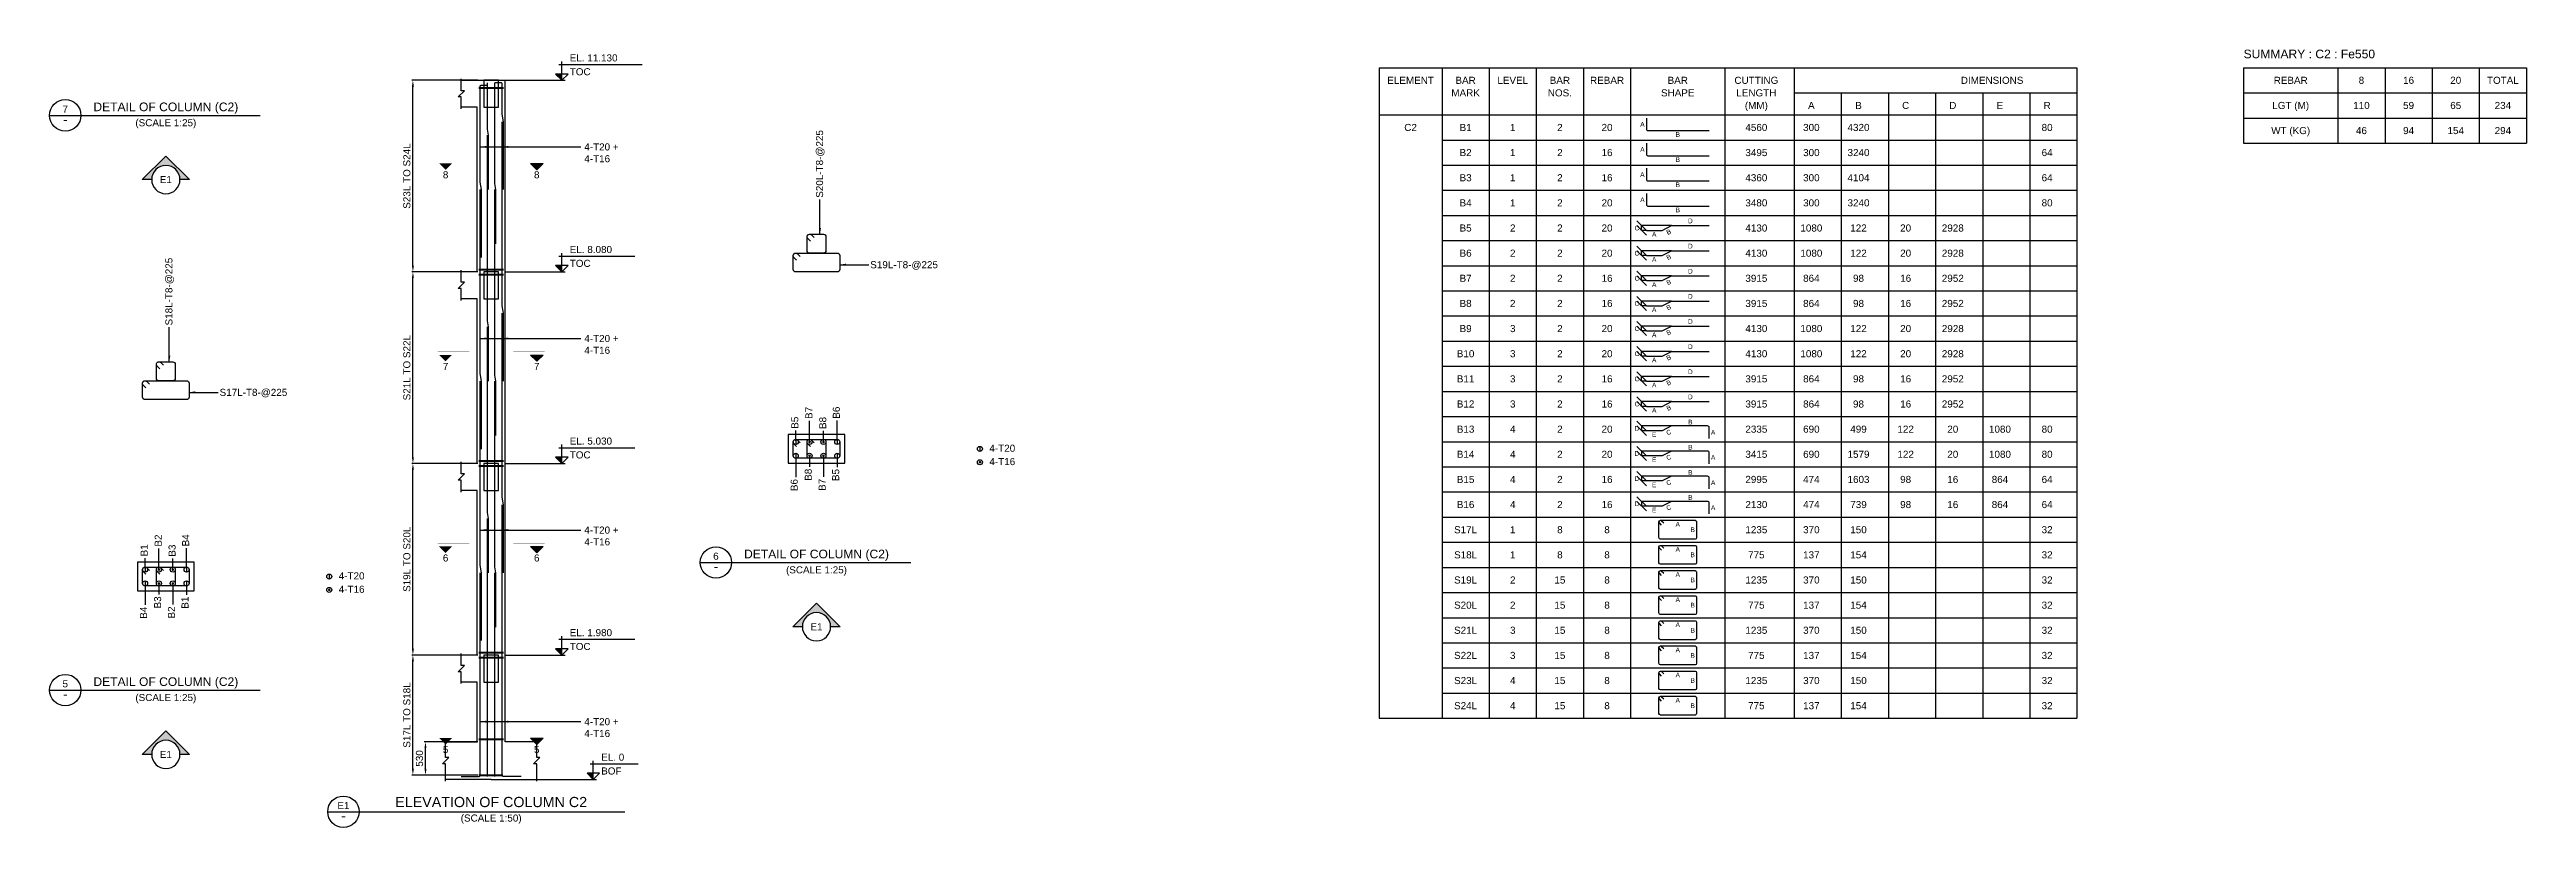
# Model space of a CAD drawing. Header units: inches. Extents: x -14050 to 64750, y -1525 to 593364.
# Drawn here: x -14050 to 64750, y 55557 to 80311 of the extents above; entities that cross this region are included whole.
import ezdxf
from ezdxf.enums import TextEntityAlignment as Align

# ---------------------------------------------------------------- set-up
doc = ezdxf.new("R2010")
doc.units = ezdxf.units.IN
doc.header["$MEASUREMENT"] = 0
doc.linetypes.add('SCHidden', pattern=[1000, 500, -500])
for name, color, linetype in [('colSectionMarkLayer', 5, 'Continuous'), ('Concrete Line', 2, 'Continuous'), ('Dim', 31, 'Continuous'), ('Hatch', 25, 'Continuous'), ('Labels', 4, 'Continuous'), ('Link', 225, 'Continuous'), ('Reinforcement', 130, 'Continuous'), ('Schedule Border', 60, 'Continuous'), ('Schedule Header', 4, 'Continuous'), ('Text', 31, 'Continuous'), ('Text_Scale', 31, 'Continuous')]:
    doc.layers.add(name, color=color, linetype=linetype)
doc.styles.add('SC-BBS1', font='SansSerif')
doc.styles.add('SC-COL2', font='sanss___.ttf')
doc.styles.get("Standard").update_dxf_attribs({"font": 'txt.shx'})
doc.dimstyles.new('ColumnSch', dxfattribs={"dimtxt": 225, "dimasz": 200, "dimexe": 38, "dimexo": 38, "dimgap": 80, "dimtad": 1, "dimtoh": 1, "dimdec": 0, "dimzin": 0, "dimdsep": 46, "dimtxsty": 'SC-BBS1', "dimcen": 0.09, "dimclrd": 8, "dimclre": 8, "dimclrt": 31, "dimadec": 0, "dimazin": 0, "dimtfac": 1, "dimtdec": 0, "dimtix": 1, "dimtofl": 0, "dimtmove": 0, "dimatfit": 3, "dimfxl": 1, "dimtolj": 1, "dimtzin": 0, "dimarcsym": 0})
doc.dimstyles.new('SCBBSDim', dxfattribs={"dimtxt": 225, "dimasz": 0.18, "dimexe": 0, "dimexo": 0, "dimgap": 0, "dimtad": 1, "dimtoh": 1, "dimdec": 0, "dimzin": 0, "dimdsep": 46, "dimtxsty": 'Standard', "dimtsz": 150, "dimcen": 0.09, "dimclrd": 8, "dimclre": 8, "dimclrt": 3, "dimadec": 0, "dimazin": 0, "dimtfac": 1, "dimtdec": 0, "dimtix": 1, "dimtofl": 0, "dimtmove": 0, "dimatfit": 3, "dimfxl": 1, "dimtolj": 1, "dimtzin": 0, "dimarcsym": 0})
doc.dimstyles.get("Standard").update_dxf_attribs({"dimtxt": 0.18, "dimasz": 200, "dimexe": 0.18, "dimexo": 0.0625, "dimgap": 0.09, "dimtad": 0, "dimtih": 1, "dimtoh": 1, "dimdec": 4, "dimzin": 0, "dimdsep": 46, "dimtxsty": 'Standard', "dimcen": 0.09, "dimadec": 0, "dimazin": 0, "dimtfac": 1, "dimtdec": 4, "dimtofl": 0, "dimtmove": 0, "dimatfit": 3, "dimfxl": 1, "dimtolj": 1, "dimtzin": 0, "dimarcsym": 0})

# ---------------------------------------------------------------- blocks, each defined once
blk = doc.blocks.new('*D11')
at = {"color": 8, "linetype": 'ByBlock', "lineweight": -2}
for p, q in [((-428, 61044), (-2528, 61044)), ((-2490, 57426), (-2490, 60844)), ((-428, 57226), (-2528, 57226))]:
    blk.add_line(p, q, dxfattribs=at)
at = {"color": 8}
for points in [[(-2490, 61044), (-2457, 60844), (-2523, 60844)], [(-2490, 57226), (-2523, 57426), (-2457, 57426)]]:
    blk.add_solid(points, dxfattribs=at)
at = {"layer": 'DEFPOINTS', "color": 31}
for p in [(-390, 61044), (-2490, 57226), (-390, 57226)]:
    blk.add_point(p, dxfattribs=at)
at = {"color": 31, "insert": (-2682, 59135), "char_height": 225, "attachment_point": 5, "rotation": 90, "style": 'SC-BBS1'}
blk.add_mtext('\\A1;S17L TO S18L', dxfattribs=at)
blk = doc.blocks.new('*D12')
at = {"color": 8, "linetype": 'ByBlock', "lineweight": -2}
for p, q in [((-428, 58282), (-2128, 58282)), ((-2090, 57426), (-2090, 58082)), ((-428, 57226), (-2128, 57226))]:
    blk.add_line(p, q, dxfattribs=at)
at = {"color": 8}
for points in [[(-2090, 58282), (-2057, 58082), (-2123, 58082)], [(-2090, 57226), (-2123, 57426), (-2057, 57426)]]:
    blk.add_solid(points, dxfattribs=at)
at = {"layer": 'DEFPOINTS', "color": 31}
for p in [(-390, 58282), (-2090, 57226), (-390, 57226)]:
    blk.add_point(p, dxfattribs=at)
at = {"color": 31, "insert": (-2282, 57754), "char_height": 225, "attachment_point": 5, "rotation": 90, "style": 'SC-BBS1'}
blk.add_mtext('\\A1;530', dxfattribs=at)
blk = doc.blocks.new('*D13')
at = {"color": 8, "linetype": 'ByBlock', "lineweight": -2}
for p, q in [((-428, 67140), (-2528, 67140)), ((-2490, 61244), (-2490, 66940)), ((-428, 61044), (-2528, 61044))]:
    blk.add_line(p, q, dxfattribs=at)
at = {"color": 8}
for points in [[(-2490, 67140), (-2457, 66940), (-2523, 66940)], [(-2490, 61044), (-2523, 61244), (-2457, 61244)]]:
    blk.add_solid(points, dxfattribs=at)
at = {"layer": 'DEFPOINTS', "color": 31}
for p in [(-390, 67140), (-2490, 61044), (-390, 61044)]:
    blk.add_point(p, dxfattribs=at)
at = {"color": 31, "insert": (-2682, 64092), "char_height": 225, "attachment_point": 5, "rotation": 90, "style": 'SC-BBS1'}
blk.add_mtext('\\A1;S19L TO S20L', dxfattribs=at)
blk = doc.blocks.new('*D14')
at = {"color": 8, "linetype": 'ByBlock', "lineweight": -2}
for p, q in [((-428, 73236), (-2528, 73236)), ((-2490, 67340), (-2490, 73036)), ((-428, 67140), (-2528, 67140))]:
    blk.add_line(p, q, dxfattribs=at)
at = {"color": 8}
for points in [[(-2490, 73236), (-2457, 73036), (-2523, 73036)], [(-2490, 67140), (-2523, 67340), (-2457, 67340)]]:
    blk.add_solid(points, dxfattribs=at)
at = {"layer": 'DEFPOINTS', "color": 31}
for p in [(-390, 73236), (-2490, 67140), (-390, 67140)]:
    blk.add_point(p, dxfattribs=at)
at = {"color": 31, "insert": (-2682, 70188), "char_height": 225, "attachment_point": 5, "rotation": 90, "style": 'SC-BBS1'}
blk.add_mtext('\\A1;S21L TO S22L', dxfattribs=at)
blk = doc.blocks.new('*D15')
at = {"color": 8, "linetype": 'ByBlock', "lineweight": -2}
for p, q in [((-428, 79332), (-2528, 79332)), ((-2490, 73436), (-2490, 79132)), ((-428, 73236), (-2528, 73236))]:
    blk.add_line(p, q, dxfattribs=at)
at = {"color": 8}
for points in [[(-2490, 79332), (-2457, 79132), (-2523, 79132)], [(-2490, 73236), (-2523, 73436), (-2457, 73436)]]:
    blk.add_solid(points, dxfattribs=at)
at = {"layer": 'DEFPOINTS', "color": 31}
for p in [(-390, 79332), (-2490, 73236), (-390, 73236)]:
    blk.add_point(p, dxfattribs=at)
at = {"color": 31, "insert": (-2682, 76284), "char_height": 225, "attachment_point": 5, "rotation": 90, "style": 'SC-BBS1'}
blk.add_mtext('\\A1;S23L TO S24L', dxfattribs=at)
blk = doc.blocks.new('*D16')
at = {"color": 8, "linetype": 'ByBlock', "lineweight": -2}
for p, q in [((36750, 74557), (36450, 74857)), ((36450, 74707), (36750, 74407)), ((37550, 74707), (36600, 74707)), ((36600, 74557), (36600, 74707)), ((36750, 74557), (36600, 74557))]:
    blk.add_line(p, q, dxfattribs=at)
at = {"layer": 'DEFPOINTS', "color": 31}
for p in [(36600, 74557), (36750, 74557), (37550, 74707)]:
    blk.add_point(p, dxfattribs=at)
blk = doc.blocks.new('*D17')
at = {"color": 8, "linetype": 'ByBlock', "lineweight": -2}
for p, q in [((36750, 73757), (36450, 74057)), ((36450, 73907), (36750, 73607)), ((37550, 73907), (36600, 73907)), ((36600, 73757), (36600, 73907)), ((36750, 73757), (36600, 73757))]:
    blk.add_line(p, q, dxfattribs=at)
at = {"layer": 'DEFPOINTS', "color": 31}
for p in [(36600, 73757), (36750, 73757), (37550, 73907)]:
    blk.add_point(p, dxfattribs=at)
blk = doc.blocks.new('*D18')
at = {"color": 8, "linetype": 'ByBlock', "lineweight": -2}
for p, q in [((36750, 72957), (36450, 73257)), ((36450, 73107), (36750, 72807)), ((37550, 73107), (36600, 73107)), ((36600, 72957), (36600, 73107)), ((36750, 72957), (36600, 72957))]:
    blk.add_line(p, q, dxfattribs=at)
at = {"layer": 'DEFPOINTS', "color": 31}
for p in [(36600, 72957), (36750, 72957), (37550, 73107)]:
    blk.add_point(p, dxfattribs=at)
blk = doc.blocks.new('*D19')
at = {"color": 8, "linetype": 'ByBlock', "lineweight": -2}
for p, q in [((36750, 72157), (36450, 72457)), ((36450, 72307), (36750, 72007)), ((37550, 72307), (36600, 72307)), ((36600, 72157), (36600, 72307)), ((36750, 72157), (36600, 72157))]:
    blk.add_line(p, q, dxfattribs=at)
at = {"layer": 'DEFPOINTS', "color": 31}
for p in [(36600, 72157), (36750, 72157), (37550, 72307)]:
    blk.add_point(p, dxfattribs=at)
blk = doc.blocks.new('*D20')
at = {"color": 8, "linetype": 'ByBlock', "lineweight": -2}
for p, q in [((36750, 71357), (36450, 71657)), ((36450, 71507), (36750, 71207)), ((37550, 71507), (36600, 71507)), ((36600, 71357), (36600, 71507)), ((36750, 71357), (36600, 71357))]:
    blk.add_line(p, q, dxfattribs=at)
at = {"layer": 'DEFPOINTS', "color": 31}
for p in [(36600, 71357), (36750, 71357), (37550, 71507)]:
    blk.add_point(p, dxfattribs=at)
blk = doc.blocks.new('*D21')
at = {"color": 8, "linetype": 'ByBlock', "lineweight": -2}
for p, q in [((36750, 70557), (36450, 70857)), ((36450, 70707), (36750, 70407)), ((37550, 70707), (36600, 70707)), ((36600, 70557), (36600, 70707)), ((36750, 70557), (36600, 70557))]:
    blk.add_line(p, q, dxfattribs=at)
at = {"layer": 'DEFPOINTS', "color": 31}
for p in [(36600, 70557), (36750, 70557), (37550, 70707)]:
    blk.add_point(p, dxfattribs=at)
blk = doc.blocks.new('*D22')
at = {"color": 8, "linetype": 'ByBlock', "lineweight": -2}
for p, q in [((36750, 69757), (36450, 70057)), ((36450, 69907), (36750, 69607)), ((37550, 69907), (36600, 69907)), ((36600, 69757), (36600, 69907)), ((36750, 69757), (36600, 69757))]:
    blk.add_line(p, q, dxfattribs=at)
at = {"layer": 'DEFPOINTS', "color": 31}
for p in [(36600, 69757), (36750, 69757), (37550, 69907)]:
    blk.add_point(p, dxfattribs=at)
blk = doc.blocks.new('*D23')
at = {"color": 8, "linetype": 'ByBlock', "lineweight": -2}
for p, q in [((36750, 68957), (36450, 69257)), ((36450, 69107), (36750, 68807)), ((37550, 69107), (36600, 69107)), ((36600, 68957), (36600, 69107)), ((36750, 68957), (36600, 68957))]:
    blk.add_line(p, q, dxfattribs=at)
at = {"layer": 'DEFPOINTS', "color": 31}
for p in [(36600, 68957), (36750, 68957), (37550, 69107)]:
    blk.add_point(p, dxfattribs=at)
blk = doc.blocks.new('*D24')
at = {"color": 8, "linetype": 'ByBlock', "lineweight": -2}
for p, q in [((36750, 68182), (36450, 68482)), ((36450, 68332), (36750, 68032)), ((37550, 68332), (36600, 68332)), ((36600, 68332), (36600, 68182)), ((37250, 68182), (36600, 68182))]:
    blk.add_line(p, q, dxfattribs=at)
at = {"layer": 'DEFPOINTS', "color": 31}
for p in [(36600, 68332), (37250, 68182), (37550, 68332)]:
    blk.add_point(p, dxfattribs=at)
blk = doc.blocks.new('*D25')
at = {"color": 8, "linetype": 'ByBlock', "lineweight": -2}
for p, q in [((36750, 67382), (36450, 67682)), ((36450, 67532), (36750, 67232)), ((37550, 67532), (36600, 67532)), ((36600, 67532), (36600, 67382)), ((37250, 67382), (36600, 67382))]:
    blk.add_line(p, q, dxfattribs=at)
at = {"layer": 'DEFPOINTS', "color": 31}
for p in [(36600, 67532), (37250, 67382), (37550, 67532)]:
    blk.add_point(p, dxfattribs=at)
blk = doc.blocks.new('*D26')
at = {"color": 8, "linetype": 'ByBlock', "lineweight": -2}
for p, q in [((36750, 66582), (36450, 66882)), ((36450, 66732), (36750, 66432)), ((37550, 66732), (36600, 66732)), ((36600, 66732), (36600, 66582)), ((37250, 66582), (36600, 66582))]:
    blk.add_line(p, q, dxfattribs=at)
at = {"layer": 'DEFPOINTS', "color": 31}
for p in [(36600, 66732), (37250, 66582), (37550, 66732)]:
    blk.add_point(p, dxfattribs=at)
blk = doc.blocks.new('*D27')
at = {"color": 8, "linetype": 'ByBlock', "lineweight": -2}
for p, q in [((36750, 65782), (36450, 66082)), ((36450, 65932), (36750, 65632)), ((37550, 65932), (36600, 65932)), ((36600, 65932), (36600, 65782)), ((37250, 65782), (36600, 65782))]:
    blk.add_line(p, q, dxfattribs=at)
at = {"layer": 'DEFPOINTS', "color": 31}
for p in [(36600, 65932), (37250, 65782), (37550, 65932)]:
    blk.add_point(p, dxfattribs=at)

msp = doc.modelspace()

# ---------------------------------------------------------------- hatches: boundary and pattern name
at = {"layer": 'Hatch'}
for points in [[(2250, 79332), (2250, 79532), (2050, 79532)], [(-1650, 76687), (-1450, 76487), (-1250, 76687), (-1650, 76687)], [(1650, 76687), (1450, 76487), (1250, 76687), (1650, 76687)], [(2250, 73236), (2250, 73436), (2050, 73436)], [(-1650, 70591), (-1450, 70391), (-1250, 70591), (-1650, 70591)], [(1650, 70591), (1450, 70391), (1250, 70591), (1650, 70591)], [(2250, 67140), (2250, 67340), (2050, 67340)], [(-1650, 64495), (-1450, 64295), (-1250, 64495), (-1650, 64495)], [(1650, 64495), (1450, 64295), (1250, 64495), (1650, 64495)], [(2250, 61044), (2250, 61244), (2050, 61244)], [(-1650, 58399), (-1450, 58199), (-1250, 58399), (-1650, 58399)], [(1650, 58399), (1450, 58199), (1250, 58399), (1650, 58399)], [(3250, 57082), (3250, 57282), (3050, 57282)]]:
    msp.add_hatch(color=256, dxfattribs=at).paths.add_polyline_path(points, flags=0)
h = msp.add_hatch(color=256, dxfattribs=at)
edge = h.paths.add_edge_path(flags=16)
edge.add_line((-10800, 76172), (-11100, 76172))
edge.add_line((-11100, 76172), (-10350, 76922))
edge.add_line((-10350, 76922), (-9600, 76172))
edge.add_line((-9600, 76172), (-9900, 76172))
edge.add_arc((-10350, 76172), 450, 0, 180)
h = msp.add_hatch(color=256, dxfattribs=at)
edge = h.paths.add_edge_path(flags=16)
edge.add_line((9900, 61944), (9600, 61944))
edge.add_line((9600, 61944), (10350, 62694))
edge.add_line((10350, 62694), (11100, 61944))
edge.add_line((11100, 61944), (10800, 61944))
edge.add_arc((10350, 61944), 450, 0, 180)
h = msp.add_hatch(color=256, dxfattribs=at)
edge = h.paths.add_edge_path(flags=16)
edge.add_line((-10800, 57882), (-11100, 57882))
edge.add_line((-11100, 57882), (-10350, 58632))
edge.add_line((-10350, 58632), (-9600, 57882))
edge.add_line((-9600, 57882), (-9900, 57882))
edge.add_arc((-10350, 57882), 450, 0, 180)

# ---------------------------------------------------------------- linework, layer by layer
at = {"lineweight": 50}
for p, q in [((-390, 79092), (390, 79092)), ((-390, 73316), (390, 73316)), ((-390, 73156), (390, 73156)), ((-390, 67220), (390, 67220)), ((-390, 67060), (390, 67060)), ((-390, 61124), (390, 61124)), ((-390, 60964), (390, 60964)), ((-390, 58362), (390, 58362)), ((-390, 57226), (370, 57226))]:
    msp.add_line(p, q, dxfattribs=at)
at = {"layer": 'colSectionMarkLayer'}
for p, q in [((2150, 79832), (4800, 79832)), ((2250, 79332), (2250, 79932)), ((450, 79332), (2350, 79332)), ((-14050, 78217), (-7350, 78217)), ((2150, 73736), (4575, 73736)), ((2250, 73236), (2250, 73836)), ((450, 73236), (2350, 73236)), ((450, 67140), (2350, 67140)), ((2150, 67640), (4575, 67640)), ((2250, 67140), (2250, 67740)), ((6650, 63989), (13350, 63989)), ((2150, 61544), (4575, 61544)), ((2250, 61044), (2250, 61644)), ((450, 61044), (2350, 61044)), ((-14050, 59927), (-7350, 59927)), ((3150, 57582), (4675, 57582)), ((3250, 57082), (3250, 57682)), ((1450, 57082), (3350, 57082)), ((-5200, 56057), (4250, 56057))]:
    msp.add_line(p, q, dxfattribs=at)
for points in [[(2250, 79332), (2450, 79532), (2050, 79532)], [(2250, 73236), (2450, 73436), (2050, 73436)], [(2250, 67140), (2450, 67340), (2050, 67340)], [(2250, 61044), (2450, 61244), (2050, 61244)], [(3250, 57082), (3450, 57282), (3050, 57282)]]:
    msp.add_lwpolyline(points, close=True, dxfattribs=at)
for points in [[(-10800, 76172), (-11100, 76172), (-10350, 76922), (-9600, 76172), (-9900, 76172, 1), (-10800, 76172, 1), (-9900, 76172)], [(9900, 61944), (9600, 61944), (10350, 62694), (11100, 61944), (10800, 61944, 1), (9900, 61944, 1), (10800, 61944)], [(-10800, 57882), (-11100, 57882), (-10350, 58632), (-9600, 57882), (-9900, 57882, 1), (-10800, 57882, 1), (-9900, 57882)]]:
    msp.add_lwpolyline(points, format="xyb", dxfattribs=at)
at = {"layer": 'colSectionMarkLayer', "const_width": 5}
for points in [[(-700, 76787), (-1700, 76787)], [(-1650, 76687), (-1450, 76487), (-1250, 76687), (-1650, 76687)], [(700, 76787), (1700, 76787)], [(-700, 70691), (-1700, 70691)], [(-1650, 70591), (-1450, 70391), (-1250, 70591), (-1650, 70591)], [(700, 70691), (1700, 70691)], [(-700, 64595), (-1700, 64595)], [(-1650, 64495), (-1450, 64295), (-1250, 64495), (-1650, 64495)], [(700, 64595), (1700, 64595)], [(-700, 58499), (-1700, 58499)], [(-1650, 58399), (-1450, 58199), (-1250, 58399), (-1650, 58399)], [(700, 58499), (1700, 58499)]]:
    msp.add_lwpolyline(points, dxfattribs=at)
at = {"layer": 'colSectionMarkLayer'}
for points in [[(1650, 76687), (1450, 76487), (1250, 76687), (1650, 76687)], [(1650, 70591), (1450, 70391), (1250, 70591), (1650, 70591)], [(1650, 64495), (1450, 64295), (1250, 64495), (1650, 64495)], [(1650, 58399), (1450, 58199), (1250, 58399), (1650, 58399)]]:
    msp.add_lwpolyline(points, dxfattribs=at)
for centre in [(-13550, 78217), (7150, 63989), (-13550, 59927), (-4700, 56057)]:
    msp.add_circle(centre, 500, dxfattribs=at)
at = {"layer": 'Concrete Line'}
for p, q in [((-950, 79332), (450, 79332)), ((450, 73236), (450, 79332)), ((-450, 78472), (-950, 78472)), ((-450, 73236), (-450, 78472)), ((-450, 73236), (-950, 73236)), ((-450, 73236), (-450, 73236)), ((-450, 73236), (-450, 73236)), ((450, 67140), (450, 73236)), ((450, 73236), (450, 73236)), ((450, 73236), (450, 73236)), ((-450, 72376), (-950, 72376)), ((-450, 67140), (-450, 72376)), ((-450, 67140), (-950, 67140)), ((-450, 67140), (-450, 67140)), ((-450, 67140), (-450, 67140)), ((450, 61044), (450, 67140)), ((450, 67140), (450, 67140)), ((450, 67140), (450, 67140)), ((-450, 66280), (-950, 66280)), ((-450, 61044), (-450, 66280)), ((-450, 61044), (-950, 61044)), ((-450, 61044), (-450, 61044)), ((-450, 61044), (-450, 61044)), ((450, 58282), (450, 61044)), ((450, 61044), (450, 61044)), ((450, 61044), (450, 61044)), ((-450, 60184), (-950, 60184)), ((-450, 58282), (-450, 60184)), ((-1450, 58282), (-450, 58282)), ((1450, 58282), (450, 58282)), ((1450, 58282), (450, 58282)), ((0, 57082), (-1450, 57082)), ((0, 57082), (1450, 57082))]:
    msp.add_line(p, q, dxfattribs=at)
for points in [[(-950, 78422), (-950, 78802), (-1050, 78802), (-850, 79002), (-950, 79002), (-950, 79382)], [(-950, 72326), (-950, 72706), (-1050, 72706), (-850, 72906), (-950, 72906), (-950, 73286)], [(-950, 66230), (-950, 66610), (-1050, 66610), (-850, 66810), (-950, 66810), (-950, 67190)], [(-950, 60134), (-950, 60514), (-1050, 60514), (-850, 60714), (-950, 60714), (-950, 61094)], [(-1450, 57032), (-1450, 57582), (-1550, 57582), (-1350, 57782), (-1450, 57782), (-1450, 58332)], [(1450, 57032), (1450, 57582), (1350, 57582), (1550, 57782), (1450, 57782), (1450, 58332)]]:
    msp.add_lwpolyline(points, dxfattribs=at)
for points in [[(-230, 79332), (-230, 78472), (230, 78472), (230, 79332)], [(-230, 73236), (-230, 72376), (230, 72376), (230, 73236)], [(9450, 67144), (11250, 67144), (11250, 67144), (11250, 68064), (11250, 68064), (9450, 68064), (9450, 68064), (9450, 67144)], [(-230, 67140), (-230, 66280), (230, 66280), (230, 67140)], [(-11250, 63082), (-9450, 63082), (-9450, 63082), (-9450, 64002), (-9450, 64002), (-11250, 64002), (-11250, 64002), (-11250, 63082)], [(-230, 61044), (-230, 60184), (230, 60184), (230, 61044)]]:
    msp.add_lwpolyline(points, close=True, dxfattribs=at)
at = {"layer": 'Concrete Line', "linetype": 'SCHidden', "ltscale": 0.3}
for points in [[(-230, 79332), (-230, 78472), (230, 78472), (230, 79332)], [(-230, 73236), (-230, 72376), (230, 72376), (230, 73236)], [(-230, 67140), (-230, 66280), (230, 66280), (230, 67140)], [(-230, 61044), (-230, 60184), (230, 60184), (230, 61044)]]:
    msp.add_lwpolyline(points, close=True, dxfattribs=at)
at = {"layer": 'Dim', "color": 8}
for p, q in [((9690, 67864), (9690, 68184)), ((10130, 67856), (10130, 68496)), ((10570, 67856), (10570, 68176)), ((11010, 67864), (11010, 68504)), ((9690, 67344), (9690, 66704)), ((10130, 67352), (10130, 67032)), ((10570, 67352), (10570, 66712)), ((11010, 67344), (11010, 67024)), ((-11010, 63802), (-11010, 64122)), ((-10570, 63794), (-10570, 64434)), ((-10130, 63794), (-10130, 64114)), ((-9690, 63802), (-9690, 64442)), ((-11010, 63282), (-11010, 62642)), ((-10570, 63290), (-10570, 62970)), ((-10130, 63290), (-10130, 62650)), ((-9690, 63282), (-9690, 62962))]:
    msp.add_line(p, q, dxfattribs=at)
at = {"layer": 'Link'}
for points in [[(10158.3, 74212.6), (10073.4, 74297.4, -0.668178), (10130, 74434), (10570, 74434, -0.4142136), (10650, 74354), (10650, 73914, -0.4142136), (10570, 73834), (10130, 73834, -0.4142136), (10050, 73914), (10050, 74354, -0.6681793), (10186.6, 74410.6), (10271.4, 74325.7)], [(9718.3, 73612.6), (9633.4, 73697.4, -0.668178), (9690, 73834), (11010, 73834, -0.4142136), (11090, 73754), (11090, 73314, -0.4142136), (11010, 73234), (9690, 73234, -0.4142136), (9610, 73314), (9610, 73754, -0.6681793), (9746.6, 73810.6), (9831.4, 73725.7)], [(-10541.7, 70150.6), (-10626.6, 70235.4, -0.668178), (-10570, 70372), (-10130, 70372, -0.4142136), (-10050, 70292), (-10050, 69852, -0.4142136), (-10130, 69772), (-10570, 69772, -0.4142136), (-10650, 69852), (-10650, 70292, -0.6681793), (-10513.4, 70348.6), (-10428.6, 70263.7)], [(-10981.7, 69550.6), (-11066.6, 69635.4, -0.668178), (-11010, 69772), (-9690, 69772, -0.4142136), (-9610, 69692), (-9610, 69252, -0.4142136), (-9690, 69172), (-11010, 69172, -0.4142136), (-11090, 69252), (-11090, 69692, -0.6681793), (-10953.4, 69748.6), (-10868.6, 69663.7)], [(9718.3, 67682.6), (9633.4, 67767.4, -0.668178), (9690, 67904), (11010, 67904, -0.4142136), (11090, 67824), (11090, 67384, -0.4142136), (11010, 67304), (9690, 67304, -0.4142136), (9610, 67384), (9610, 67824, -0.6681793), (9746.6, 67880.6), (9831.4, 67795.7)], [(10158.3, 67682.6), (10073.4, 67767.4, -0.668178), (10130, 67904), (10570, 67904, -0.4142136), (10650, 67824), (10650, 67384, -0.4142136), (10570, 67304), (10130, 67304, -0.4142136), (10050, 67384), (10050, 67824, -0.6681793), (10186.6, 67880.6), (10271.4, 67795.7)], [(-10981.7, 63620.6), (-11066.6, 63705.4, -0.668178), (-11010, 63842), (-9690, 63842, -0.4142136), (-9610, 63762), (-9610, 63322, -0.4142136), (-9690, 63242), (-11010, 63242, -0.4142136), (-11090, 63322), (-11090, 63762, -0.6681793), (-10953.4, 63818.6), (-10868.6, 63733.7)], [(-10541.7, 63620.6), (-10626.6, 63705.4, -0.668178), (-10570, 63842), (-10130, 63842, -0.4142136), (-10050, 63762), (-10050, 63322, -0.4142136), (-10130, 63242), (-10570, 63242, -0.4142136), (-10650, 63322), (-10650, 63762, -0.6681793), (-10513.4, 63818.6), (-10428.6, 63733.7)]]:
    msp.add_lwpolyline(points, format="xyb", dxfattribs=at)
at = {"layer": 'Reinforcement'}
for points in [[(-310, 73694), (-310, 75854), (-350, 76094), (-350, 79142, -0.4142136), (-320, 79172), (-120, 79172)], [(390, 75854), (390, 78014), (350, 78254), (350, 79222, 0.4142136), (320, 79252), (120, 79252)], [(36750, 78132), (36750, 77782, 0.5), (36800, 77732), (38750, 77732)], [(36750, 77332), (36750, 76982, 0.5), (36800, 76932), (38750, 76932)], [(36750, 76532), (36750, 76182, 0.5), (36800, 76132), (38750, 76132)], [(36750, 75732), (36750, 75382, 0.5), (36800, 75332), (38750, 75332)], [(38750, 67932), (38750, 68282, 0.5), (38700, 68332), (37550, 68332), (37250, 68182), (36750, 68182)], [(38750, 67132), (38750, 67482, 0.5), (38700, 67532), (37550, 67532), (37250, 67382), (36750, 67382)], [(38750, 66332), (38750, 66682, 0.5), (38700, 66732), (37550, 66732), (37250, 66582), (36750, 66582)], [(950, 57182), (380, 57182, -0.4142136), (350, 57212), (350, 65822)], [(38750, 65532), (38750, 65882, 0.5), (38700, 65932), (37550, 65932), (37250, 65782), (36750, 65782)], [(37235.4, 65175.9), (37164.6, 65246.6, -0.1989124), (37150, 65282, -0.4142046), (37200, 65332, -0.1989044), (37235.4, 65317.4), (37306.1, 65246.6)], [(37235.4, 64375.9), (37164.6, 64446.6, -0.1989124), (37150, 64482, -0.4142046), (37200, 64532, -0.1989044), (37235.4, 64517.4), (37306.1, 64446.6)], [(-950, 57182), (-380, 57182, 0.4142136), (-350, 57212), (-350, 63662)], [(37235.4, 63575.9), (37164.6, 63646.6, -0.1989124), (37150, 63682, -0.4142046), (37200, 63732, -0.1989044), (37235.4, 63717.4), (37306.1, 63646.6)], [(37235.4, 62775.9), (37164.6, 62846.6, -0.1989124), (37150, 62882, -0.4142046), (37200, 62932, -0.1989044), (37235.4, 62917.4), (37306.1, 62846.6)], [(37235.4, 61975.9), (37164.6, 62046.6, -0.1989124), (37150, 62082, -0.4142046), (37200, 62132, -0.1989044), (37235.4, 62117.4), (37306.1, 62046.6)], [(37235.4, 61175.9), (37164.6, 61246.6, -0.1989124), (37150, 61282, -0.4142046), (37200, 61332, -0.1989044), (37235.4, 61317.4), (37306.1, 61246.6)], [(37235.4, 60375.9), (37164.6, 60446.6, -0.1989124), (37150, 60482, -0.4142046), (37200, 60532, -0.1989044), (37235.4, 60517.4), (37306.1, 60446.6)], [(37235.4, 59575.9), (37164.6, 59646.6, -0.1989124), (37150, 59682, -0.4142046), (37200, 59732, -0.1989044), (37235.4, 59717.4), (37306.1, 59646.6)]]:
    msp.add_lwpolyline(points, format="xyb", dxfattribs=at)
for points in [[(-84.7, 75854), (-84.7, 77582), (-116.7, 77774), (-116.7, 79252), (-116.7, 79252), (-116.7, 79252)], [(148.7, 74126), (148.7, 75854), (116.7, 76046), (116.7, 79252), (116.7, 79252), (116.7, 79252)], [(390, 69758), (390, 71918), (350, 72158), (350, 78014)], [(-84.7, 69758), (-84.7, 71486), (-116.7, 71678), (-116.7, 77582)], [(-310, 67598), (-310, 69758), (-350, 69998), (-350, 75854)], [(148.7, 68030), (148.7, 69758), (116.7, 69950), (116.7, 75854)], [(36750, 74557), (37250, 74557), (37550, 74707), (38750, 74707)], [(36750, 73757), (37250, 73757), (37550, 73907), (38750, 73907)], [(36750, 72957), (37250, 72957), (37550, 73107), (38750, 73107)], [(390, 63662), (390, 65822), (350, 66062), (350, 71918)], [(36750, 72157), (37250, 72157), (37550, 72307), (38750, 72307)], [(-84.7, 63662), (-84.7, 65390), (-116.7, 65582), (-116.7, 71486)], [(36750, 71357), (37250, 71357), (37550, 71507), (38750, 71507)], [(36750, 70557), (37250, 70557), (37550, 70707), (38750, 70707)], [(-310, 61502), (-310, 63662), (-350, 63902), (-350, 69758)], [(148.7, 61934), (148.7, 63662), (116.7, 63854), (116.7, 69758)], [(36750, 69757), (37250, 69757), (37550, 69907), (38750, 69907)], [(36750, 68957), (37250, 68957), (37550, 69107), (38750, 69107)], [(-116.7, 57182), (-116.7, 57182), (-116.7, 57182), (-116.7, 65390)], [(116.7, 57182), (116.7, 57182), (116.7, 57182), (116.7, 63662)]]:
    msp.add_lwpolyline(points, dxfattribs=at)
at = {"layer": 'Reinforcement', "color": 130}
for points in [[(9690, 67904), (9690, 67744)], [(11010, 67904), (11010, 67744)], [(9690, 67464), (9690, 67304)], [(11010, 67464), (11010, 67304)], [(15550, 67684), (15550, 67524)], [(-11010, 63842), (-11010, 63682)], [(-9690, 63842), (-9690, 63682)], [(-11010, 63402), (-11010, 63242)], [(-9690, 63402), (-9690, 63242)], [(-5150, 63622), (-5150, 63462)]]:
    msp.add_lwpolyline(points, dxfattribs=at)
at = {"layer": 'Reinforcement', "color": 130, "const_width": 40}
for points in [[(10110, 67824, 1), (10150, 67824, 1)], [(10550, 67824, 1), (10590, 67824, 1)], [(10110, 67384, 1), (10150, 67384, 1)], [(10550, 67384, 1), (10590, 67384, 1)], [(15530, 67179, 1), (15570, 67179, 1)], [(-10590, 63762, 1), (-10550, 63762, 1)], [(-10590, 63322, 1), (-10550, 63322, 1)], [(-10150, 63762, 1), (-10110, 63762, 1)], [(-10150, 63322, 1), (-10110, 63322, 1)], [(-5170, 63117, 1), (-5130, 63117, 1)]]:
    msp.add_lwpolyline(points, format="xyb", close=True, dxfattribs=at)
at = {"layer": 'Reinforcement'}
for points in [[(37150, 65282, -0.4142046), (37200, 65332), (38300, 65332, -0.4142046), (38350, 65282), (38350, 64782, -0.4142046), (38300, 64732), (37200, 64732, -0.4142046), (37150, 64782)], [(37150, 64482, -0.4142046), (37200, 64532), (38300, 64532, -0.4142046), (38350, 64482), (38350, 63982, -0.4142046), (38300, 63932), (37200, 63932, -0.4142046), (37150, 63982)], [(37150, 63682, -0.4142046), (37200, 63732), (38300, 63732, -0.4142046), (38350, 63682), (38350, 63182, -0.4142046), (38300, 63132), (37200, 63132, -0.4142046), (37150, 63182)], [(37150, 62882, -0.4142046), (37200, 62932), (38300, 62932, -0.4142046), (38350, 62882), (38350, 62382, -0.4142046), (38300, 62332), (37200, 62332, -0.4142046), (37150, 62382)], [(37150, 62082, -0.4142046), (37200, 62132), (38300, 62132, -0.4142046), (38350, 62082), (38350, 61582, -0.4142046), (38300, 61532), (37200, 61532, -0.4142046), (37150, 61582)], [(37150, 61282, -0.4142046), (37200, 61332), (38300, 61332, -0.4142046), (38350, 61282), (38350, 60782, -0.4142046), (38300, 60732), (37200, 60732, -0.4142046), (37150, 60782)], [(37150, 60482, -0.4142046), (37200, 60532), (38300, 60532, -0.4142046), (38350, 60482), (38350, 59982, -0.4142046), (38300, 59932), (37200, 59932, -0.4142046), (37150, 59982)], [(37150, 59682, -0.4142046), (37200, 59732), (38300, 59732, -0.4142046), (38350, 59682), (38350, 59182, -0.4142046), (38300, 59132), (37200, 59132, -0.4142046), (37150, 59182)]]:
    msp.add_lwpolyline(points, format="xyb", close=True, dxfattribs=at)
at = {"layer": 'Reinforcement', "color": 130}
for centre in [(9690, 67824), (10130, 67824), (10570, 67824), (11010, 67824), (9690, 67384), (10130, 67384), (10570, 67384), (11010, 67384), (15550, 67604), (15550, 67179), (-11010, 63762), (-10570, 63762), (-10130, 63762), (-9690, 63762), (-11010, 63322), (-10570, 63322), (-10130, 63322), (-9690, 63322), (-5150, 63542), (-5150, 63117)]:
    msp.add_circle(centre, 80, dxfattribs=at)
at = {"layer": 'Schedule Border'}
for p, q in [((28250, 79732), (50450, 79732)), ((28250, 79732), (28250, 59032)), ((30250, 79732), (30250, 59032)), ((31750, 79732), (31750, 59032)), ((33250, 79732), (33250, 59032)), ((34750, 79732), (34750, 59032)), ((36250, 79732), (36250, 59032)), ((39250, 79732), (39250, 59032)), ((41450, 79732), (41450, 59032)), ((50450, 79732), (50450, 59032)), ((55750, 79732), (64750, 79732)), ((55750, 79732), (55750, 77332)), ((58750, 79732), (58750, 77332)), ((60250, 79732), (60250, 77332)), ((61750, 79732), (61750, 77332)), ((63250, 79732), (63250, 77332)), ((64750, 79732), (64750, 77332)), ((41450, 78932), (50450, 78932)), ((42950, 78932), (42950, 59032)), ((44450, 78932), (44450, 59032)), ((45950, 78932), (45950, 59032)), ((47450, 78932), (47450, 59032)), ((48950, 78932), (48950, 59032)), ((55750, 78932), (64750, 78932)), ((28250, 78232), (50450, 78232)), ((55750, 78132), (64750, 78132)), ((30250, 77432), (50450, 77432)), ((55750, 77332), (64750, 77332)), ((30250, 76632), (50450, 76632)), ((30250, 75832), (50450, 75832)), ((30250, 75032), (50450, 75032)), ((30250, 74232), (50450, 74232)), ((30250, 73432), (50450, 73432)), ((30250, 72632), (50450, 72632)), ((30250, 71832), (50450, 71832)), ((30250, 71032), (50450, 71032)), ((30250, 70232), (50450, 70232)), ((30250, 69432), (50450, 69432)), ((30250, 68632), (50450, 68632)), ((30250, 67832), (50450, 67832)), ((30250, 67032), (50450, 67032)), ((30250, 66232), (50450, 66232)), ((30250, 65432), (50450, 65432)), ((30250, 64632), (50450, 64632)), ((30250, 63832), (50450, 63832)), ((30250, 63032), (50450, 63032)), ((30250, 62232), (50450, 62232)), ((30250, 61432), (50450, 61432)), ((30250, 60632), (50450, 60632)), ((30250, 59832), (50450, 59832)), ((28250, 59032), (50450, 59032)), ((30250, 59032), (50450, 59032))]:
    msp.add_line(p, q, dxfattribs=at)

# ---------------------------------------------------------------- texts
at = {"layer": 'colSectionMarkLayer', "style": 'SC-BBS1'}
for s, p in [('8', (-1450, 76437)), ('8', (1450, 76437)), ('7', (-1450, 70341)), ('7', (1450, 70341)), ('6', (-1450, 64245)), ('6', (1450, 64245)), ('5', (-1450, 58149)), ('5', (1450, 58149))]:
    msp.add_text(s, height=225, dxfattribs=at).set_placement(p, align=Align.TOP_CENTER)
at = {"layer": 'Dim', "style": 'SC-BBS1'}
for s, p in [('A', (36625, 77932)), ('B', (37750, 77607)), ('A', (36625, 77132)), ('B', (37750, 76807)), ('A', (36625, 76332)), ('B', (37750, 76007)), ('A', (36625, 75532)), ('B', (37750, 75207)), ('D', (38150, 74857)), ('C', (36450, 74632)), ('A', (37000, 74432)), ('D', (38150, 74057)), ('C', (36450, 73832)), ('A', (37000, 73632)), ('D', (38150, 73257)), ('C', (36450, 73032)), ('A', (37000, 72832)), ('D', (38150, 72457)), ('C', (36450, 72232)), ('A', (37000, 72032)), ('D', (38150, 71657)), ('C', (36450, 71432)), ('A', (37000, 71232)), ('D', (38150, 70857)), ('C', (36450, 70632)), ('A', (37000, 70432)), ('D', (38150, 70057)), ('C', (36450, 69832)), ('A', (37000, 69632)), ('C', (36450, 69032)), ('A', (37000, 68832)), ('D', (38150, 69257)), ('D', (36450, 68257)), ('E', (37000, 68057)), ('B', (38150, 68457)), ('A', (38875, 68132)), ('D', (36450, 67457)), ('E', (37000, 67257)), ('B', (38150, 67657)), ('A', (38875, 67332)), ('D', (36450, 66657)), ('E', (37000, 66457)), ('B', (38150, 66857)), ('A', (38875, 66532)), ('D', (36450, 65857)), ('E', (37000, 65657)), ('B', (38150, 66057)), ('A', (38875, 65732)), ('A', (37750, 65207)), ('B', (38225, 65032)), ('A', (37750, 64407)), ('B', (38225, 64232)), ('A', (37750, 63607)), ('B', (38225, 63432)), ('A', (37750, 62807)), ('B', (38225, 62632)), ('A', (37750, 62007)), ('B', (38225, 61832)), ('A', (37750, 61207)), ('B', (38225, 61032)), ('A', (37750, 60407)), ('B', (38225, 60232)), ('A', (37750, 59607)), ('B', (38225, 59432))]:
    msp.add_text(s, height=150, dxfattribs=at).set_placement(p, align=Align.MIDDLE_CENTER)
for s, p in [('B', (37462.5, 74507)), ('B', (37462.5, 73707)), ('B', (37462.5, 72907)), ('B', (37462.5, 72107)), ('B', (37462.5, 71307)), ('B', (37462.5, 70507)), ('B', (37462.5, 69707)), ('B', (37462.5, 68907)), ('C', (37462.5, 68132)), ('C', (37462.5, 67332)), ('C', (37462.5, 66532)), ('C', (37462.5, 65732))]:
    msp.add_text(s, height=150, rotation=26.565051, dxfattribs=at).set_placement(p, align=Align.MIDDLE_CENTER)
at = {"layer": 'Dim', "style": 'SC-COL2'}
for s, p in [('B5', (9660, 68244)), ('B7', (10108, 68556)), ('B8', (10548, 68236)), ('B6', (10980, 68564)), ('B2', (-10592, 64494)), ('B4', (-9720, 64502)), ('B1', (-11040, 64182)), ('B3', (-10152, 64174))]:
    msp.add_text(s, height=225, rotation=90, dxfattribs=at).set_placement(p, align=Align.MIDDLE_LEFT)
for s, p in [('B6', (9640, 66644)), ('B8', (10088, 66972)), ('B7', (10528, 66652)), ('B5', (10960, 66964)), ('B4', (-11060, 62582)), ('B3', (-10612, 62910)), ('B2', (-10172, 62590)), ('B1', (-9740, 62902))]:
    msp.add_text(s, height=225, rotation=90, dxfattribs=at).set_placement(p, align=Align.MIDDLE_RIGHT)
at = {"layer": 'Labels', "style": 'SC-BBS1'}
for s, height, p in [('7', 225, (-13550, 78237)), ('DETAIL OF COLUMN (C2)', 275, (-10350, 78267)), ('6', 225, (7150, 64009)), ('DETAIL OF COLUMN (C2)', 275, (10350, 64039)), ('5', 225, (-13550, 59947)), ('DETAIL OF COLUMN (C2)', 275, (-10350, 59977)), ('E1', 225, (-4700, 56077)), ('ELEVATION OF COLUMN C2', 325, (0, 56107))]:
    msp.add_text(s, height=height, dxfattribs=at).set_placement(p, align=Align.BOTTOM_CENTER)
for s, height, p in [('-', 325, (-13550, 78092)), ('E1', 225, (-10350, 76172)), ('-', 325, (7150, 63864)), ('E1', 225, (10350, 61944)), ('-', 325, (-13550, 59802)), ('E1', 225, (-10350, 57882)), ('-', 325, (-4700, 55932))]:
    msp.add_text(s, height=height, dxfattribs=at).set_placement(p, align=Align.MIDDLE_CENTER)
at = {"layer": 'Schedule Header', "style": 'SC-BBS1'}
msp.add_text('SUMMARY : C2 : Fe550', height=275, dxfattribs=at).set_placement((55750, 80032))
for s, p in [('ELEMENT', (29250, 79332)), ('MARK', (31000, 78932)), ('BAR', (31000, 79332)), ('LEVEL', (32500, 79332)), ('NOS.', (34000, 78932)), ('BAR', (34000, 79332)), ('REBAR', (35500, 79332)), ('SHAPE', (37750, 78932)), ('BAR', (37750, 79332)), ('CUTTING', (40250, 79332)), ('LENGTH', (40250, 78932)), ('DIMENSIONS', (47750, 79332)), ('REBAR', (57250, 79332)), ('8', (59500, 79332)), ('16', (61000, 79332)), ('20', (62500, 79332)), ('TOTAL', (64000, 79332)), ('(MM)', (40250, 78532)), ('A', (42000, 78532)), ('B', (43500, 78532)), ('C', (45000, 78532)), ('D', (46500, 78532)), ('E', (48000, 78532)), ('R', (49500, 78532)), ('LGT (M)', (57250, 78532)), ('WT (KG)', (57250, 77732))]:
    msp.add_text(s, height=225, dxfattribs=at).set_placement(p, align=Align.MIDDLE_CENTER)
at = {"layer": 'Text', "style": 'SC-BBS1'}
for s, p in [('TOC', (2500, 79492)), ('EL. 11.130', (2500, 79932)), ('TOC', (2500, 73396)), ('EL. 8.080', (2500, 73836)), ('EL. 5.030', (2500, 67740)), ('TOC', (2500, 67300)), ('EL. 1.980', (2500, 61644)), ('TOC', (2500, 61204)), ('EL. 0', (3500, 57682)), ('BOF', (3500, 57242))]:
    msp.add_text(s, height=225, dxfattribs=at).set_placement(p)
for p in [(-10350, 77802), (10350, 63574), (-10350, 59512)]:
    msp.add_text('(SCALE 1:25)', height=225, dxfattribs=at).set_placement(p, align=Align.BOTTOM_CENTER)
for s, p in [('110', (59500, 78532)), ('59', (61000, 78532)), ('65', (62500, 78532)), ('234', (64000, 78532)), ('C2', (29250, 77832)), ('B1', (31000, 77832)), ('1', (32500, 77832)), ('2', (34000, 77832)), ('20', (35500, 77832)), ('4560', (40250, 77832)), ('300', (42000, 77832)), ('4320', (43500, 77832)), ('80', (49500, 77832)), ('46', (59500, 77732)), ('94', (61000, 77732)), ('154', (62500, 77732)), ('294', (64000, 77732)), ('B2', (31000, 77032)), ('1', (32500, 77032)), ('2', (34000, 77032)), ('16', (35500, 77032)), ('3495', (40250, 77032)), ('300', (42000, 77032)), ('3240', (43500, 77032)), ('64', (49500, 77032)), ('B3', (31000, 76232)), ('1', (32500, 76232)), ('2', (34000, 76232)), ('16', (35500, 76232)), ('4360', (40250, 76232)), ('300', (42000, 76232)), ('4104', (43500, 76232)), ('64', (49500, 76232)), ('B4', (31000, 75432)), ('1', (32500, 75432)), ('2', (34000, 75432)), ('20', (35500, 75432)), ('3480', (40250, 75432)), ('300', (42000, 75432)), ('3240', (43500, 75432)), ('80', (49500, 75432)), ('B5', (31000, 74632)), ('2', (32500, 74632)), ('2', (34000, 74632)), ('20', (35500, 74632)), ('4130', (40250, 74632)), ('1080', (42000, 74632)), ('122', (43500, 74632)), ('20', (45000, 74632)), ('2928', (46500, 74632)), ('B6', (31000, 73832)), ('2', (32500, 73832)), ('2', (34000, 73832)), ('20', (35500, 73832)), ('4130', (40250, 73832)), ('1080', (42000, 73832)), ('122', (43500, 73832)), ('20', (45000, 73832)), ('2928', (46500, 73832)), ('B7', (31000, 73032)), ('2', (32500, 73032)), ('2', (34000, 73032)), ('16', (35500, 73032)), ('3915', (40250, 73032)), ('864', (42000, 73032)), ('98', (43500, 73032)), ('16', (45000, 73032)), ('2952', (46500, 73032)), ('B8', (31000, 72232)), ('2', (32500, 72232)), ('2', (34000, 72232)), ('16', (35500, 72232)), ('3915', (40250, 72232)), ('864', (42000, 72232)), ('98', (43500, 72232)), ('16', (45000, 72232)), ('2952', (46500, 72232)), ('B9', (31000, 71432)), ('3', (32500, 71432)), ('2', (34000, 71432)), ('20', (35500, 71432)), ('4130', (40250, 71432)), ('1080', (42000, 71432)), ('122', (43500, 71432)), ('20', (45000, 71432)), ('2928', (46500, 71432)), ('B10', (31000, 70632)), ('3', (32500, 70632)), ('2', (34000, 70632)), ('20', (35500, 70632)), ('4130', (40250, 70632)), ('1080', (42000, 70632)), ('122', (43500, 70632)), ('20', (45000, 70632)), ('2928', (46500, 70632)), ('B11', (31000, 69832)), ('3', (32500, 69832)), ('2', (34000, 69832)), ('16', (35500, 69832)), ('3915', (40250, 69832)), ('864', (42000, 69832)), ('98', (43500, 69832)), ('16', (45000, 69832)), ('2952', (46500, 69832)), ('B12', (31000, 69032)), ('3', (32500, 69032)), ('2', (34000, 69032)), ('16', (35500, 69032)), ('3915', (40250, 69032)), ('864', (42000, 69032)), ('98', (43500, 69032)), ('16', (45000, 69032)), ('2952', (46500, 69032)), ('B13', (31000, 68232)), ('4', (32500, 68232)), ('2', (34000, 68232)), ('20', (35500, 68232)), ('2335', (40250, 68232)), ('690', (42000, 68232)), ('499', (43500, 68232)), ('122', (45000, 68232)), ('20', (46500, 68232)), ('1080', (48000, 68232)), ('80', (49500, 68232)), ('B14', (31000, 67432)), ('4', (32500, 67432)), ('2', (34000, 67432)), ('20', (35500, 67432)), ('3415', (40250, 67432)), ('690', (42000, 67432)), ('1579', (43500, 67432)), ('122', (45000, 67432)), ('20', (46500, 67432)), ('1080', (48000, 67432)), ('80', (49500, 67432)), ('B15', (31000, 66632)), ('4', (32500, 66632)), ('2', (34000, 66632)), ('16', (35500, 66632)), ('2995', (40250, 66632)), ('474', (42000, 66632)), ('1603', (43500, 66632)), ('98', (45000, 66632)), ('16', (46500, 66632)), ('864', (48000, 66632)), ('64', (49500, 66632)), ('B16', (31000, 65832)), ('4', (32500, 65832)), ('2', (34000, 65832)), ('16', (35500, 65832)), ('2130', (40250, 65832)), ('474', (42000, 65832)), ('739', (43500, 65832)), ('98', (45000, 65832)), ('16', (46500, 65832)), ('864', (48000, 65832)), ('64', (49500, 65832)), ('S17L', (31000, 65032)), ('1', (32500, 65032)), ('8', (34000, 65032)), ('8', (35500, 65032)), ('1235', (40250, 65032)), ('370', (42000, 65032)), ('150', (43500, 65032)), ('32', (49500, 65032)), ('S18L', (31000, 64232)), ('1', (32500, 64232)), ('8', (34000, 64232)), ('8', (35500, 64232)), ('775', (40250, 64232)), ('137', (42000, 64232)), ('154', (43500, 64232)), ('32', (49500, 64232)), ('S19L', (31000, 63432)), ('2', (32500, 63432)), ('15', (34000, 63432)), ('8', (35500, 63432)), ('1235', (40250, 63432)), ('370', (42000, 63432)), ('150', (43500, 63432)), ('32', (49500, 63432)), ('S20L', (31000, 62632)), ('2', (32500, 62632)), ('15', (34000, 62632)), ('8', (35500, 62632)), ('775', (40250, 62632)), ('137', (42000, 62632)), ('154', (43500, 62632)), ('32', (49500, 62632)), ('S21L', (31000, 61832)), ('3', (32500, 61832)), ('15', (34000, 61832)), ('8', (35500, 61832)), ('1235', (40250, 61832)), ('370', (42000, 61832)), ('150', (43500, 61832)), ('32', (49500, 61832)), ('S22L', (31000, 61032)), ('3', (32500, 61032)), ('15', (34000, 61032)), ('8', (35500, 61032)), ('775', (40250, 61032)), ('137', (42000, 61032)), ('154', (43500, 61032)), ('32', (49500, 61032)), ('S23L', (31000, 60232)), ('4', (32500, 60232)), ('15', (34000, 60232)), ('8', (35500, 60232)), ('1235', (40250, 60232)), ('370', (42000, 60232)), ('150', (43500, 60232)), ('32', (49500, 60232)), ('S24L', (31000, 59432)), ('4', (32500, 59432)), ('15', (34000, 59432)), ('8', (35500, 59432)), ('775', (40250, 59432)), ('137', (42000, 59432)), ('154', (43500, 59432)), ('32', (49500, 59432))]:
    msp.add_text(s, height=225, dxfattribs=at).set_placement(p, align=Align.MIDDLE_CENTER)
for s, p in [('S20L-T8-@225', (10560, 75594)), ('S18L-T8-@225', (-10140, 71532))]:
    msp.add_text(s, height=225, rotation=90, dxfattribs=at).set_placement(p)
for s, p in [('S19L-T8-@225', (12060, 73464)), ('S17L-T8-@225', (-8640, 69402)), ('4-T20', (15850, 67624)), ('4-T16', (15850, 67199)), ('4-T20', (-4850, 63562)), ('4-T16', (-4850, 63137))]:
    msp.add_text(s, height=225, dxfattribs=at).set_placement(p, align=Align.MIDDLE_LEFT)
at = {"layer": 'Text', "char_height": 225, "attachment_point": 1, "style": 'SC-BBS1'}
for insert in [(2962.5, 77324.5), (2962.5, 71228.5), (2962.5, 65132.5), (2962.5, 59036.5)]:
    msp.add_mtext('4-T20 + \\P4-T16', dxfattribs=dict(at, insert=insert))
at = {"layer": 'Text_Scale', "style": 'SC-BBS1'}
msp.add_text('(SCALE 1:50)', height=225, dxfattribs=at).set_placement((0, 55677), align=Align.BOTTOM_CENTER)

# ---------------------------------------------------------------- dimensions: what is measured, and where the dimension line sits
at = {"layer": 'Dim', "lineweight": 50}
for p1, p2, distance, text, picture, middle in [((-390, 73236), (-390, 79332), 2100, 'S23L TO S24L', '*D15', (-2490, 76284)), ((-390, 67140), (-390, 73236), 2100, 'S21L TO S22L', '*D14', (-2490, 70188)), ((-390, 61044), (-390, 67140), 2100, 'S19L TO S20L', '*D13', (-2490, 64092)), ((-390, 57226), (-390, 61044), 2100, 'S17L TO S18L', '*D11', (-2490, 59135)), ((-390, 57226), (-390, 58282), 1700, '530', '*D12', (-2090, 57754))]:
    dim = msp.add_aligned_dim(p1=p1, p2=p2, distance=distance, text=text, dimstyle='ColumnSch', dxfattribs=at)
    dim.commit()
    dim.dimension.update_dxf_attribs({"geometry": picture, "text_midpoint": middle})
at = {"layer": 'Dim'}
for base, p1, p2, picture, middle in [((36600, 74707), (36750, 74557), (37550, 74707), '*D16', (36600, 74632)), ((36600, 73907), (36750, 73757), (37550, 73907), '*D17', (36600, 73832)), ((36600, 73107), (36750, 72957), (37550, 73107), '*D18', (36600, 73032)), ((36600, 72307), (36750, 72157), (37550, 72307), '*D19', (36600, 72232)), ((36600, 71507), (36750, 71357), (37550, 71507), '*D20', (36600, 71432)), ((36600, 70707), (36750, 70557), (37550, 70707), '*D21', (36600, 70632)), ((36600, 69907), (36750, 69757), (37550, 69907), '*D22', (36600, 69832)), ((36600, 69107), (36750, 68957), (37550, 69107), '*D23', (36600, 69032)), ((36600, 68182), (37550, 68332), (37250, 68182), '*D24', (36600, 68257)), ((36600, 67382), (37550, 67532), (37250, 67382), '*D25', (36600, 67457)), ((36600, 66582), (37550, 66732), (37250, 66582), '*D26', (36600, 66657)), ((36600, 65782), (37550, 65932), (37250, 65782), '*D27', (36600, 65857))]:
    dim = msp.add_linear_dim(base=base, p1=p1, p2=p2, angle=90, text=' ', dimstyle='SCBBSDim', dxfattribs=at)
    dim.commit()
    dim.dimension.update_dxf_attribs({"geometry": picture, "text_midpoint": middle})

# ---------------------------------------------------------------- leaders
at = {"layer": 'Dim', "color": 8}
for points in [[(-350, 77212), (2850, 77212)], [(350, 77212), (2850, 77212)], [(10460, 74434), (10460, 75534)], [(11090, 73464), (12010, 73464)], [(-10240, 70372), (-10240, 71472)], [(-350, 71116), (2850, 71116)], [(350, 71116), (2850, 71116)], [(-9610, 69402), (-8690, 69402)], [(-350, 65020), (2850, 65020)], [(350, 65020), (2850, 65020)], [(-350, 58924), (2850, 58924)], [(350, 58924), (2850, 58924)]]:
    msp.add_leader(points, dimstyle='Standard', dxfattribs=at)

doc.saveas('drawing.dxf')
